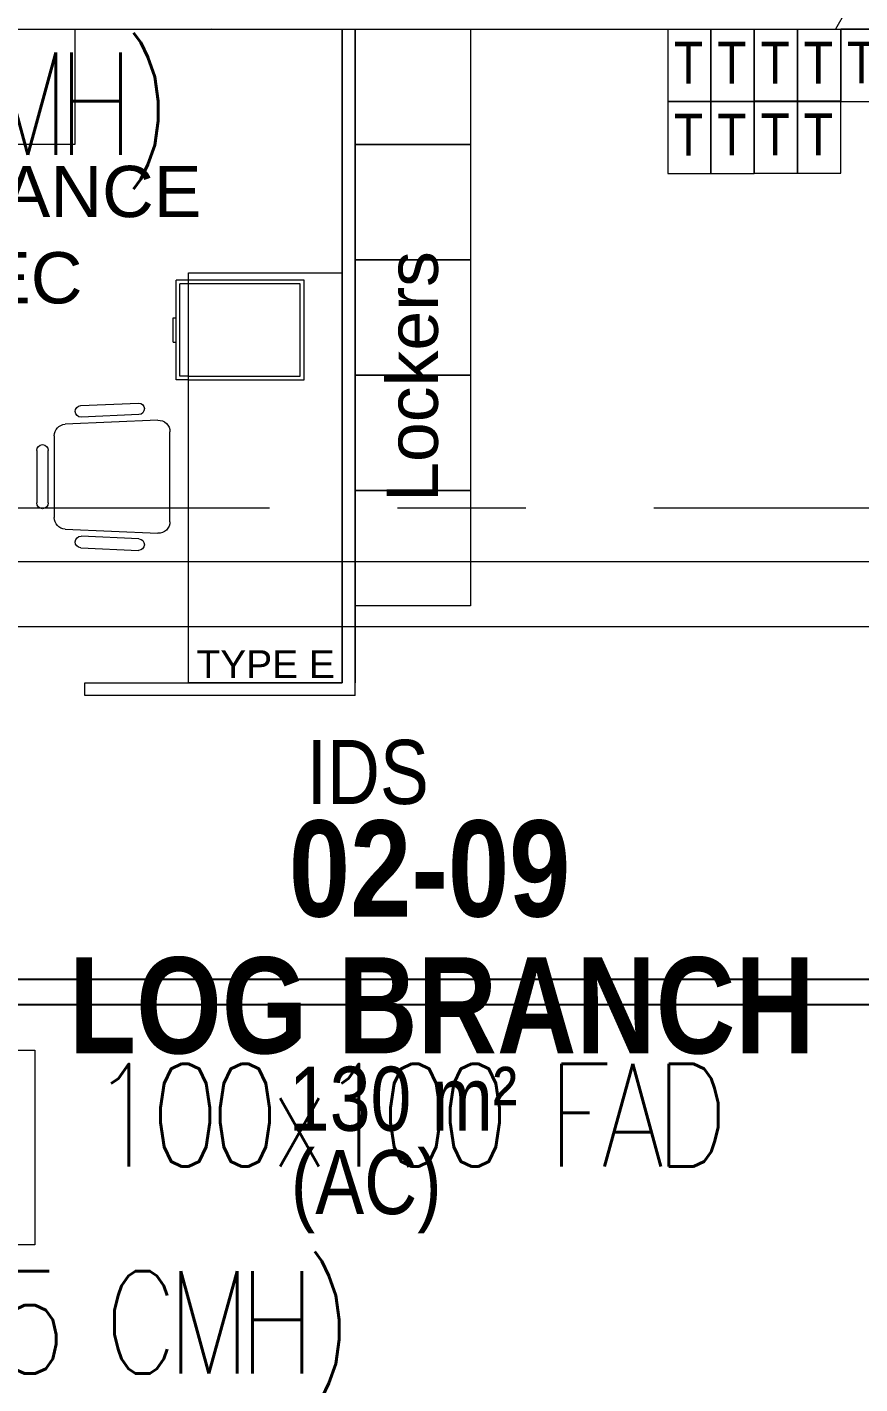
# Model space of a CAD drawing. Header units: millimetres. Extents: x 50620 to 404449, y -131543 to 97.
# Drawn here: x 357970 to 361219, y -103417 to -98123 of the extents above; entities that cross this region are included whole.
import ezdxf

# ---------------------------------------------------------------- set-up
doc = ezdxf.new("R2010")
doc.units = ezdxf.units.MM
doc.linetypes.add('IDA - Grid Line', pattern=[3500, 2000, -500, 500, -500])
for name, color, linetype, lineweight in [('1599_DB_A_BLK2_HQ_R21-2ND STOREY 20230517--$0$S-_COLN----_E', 8, 'Continuous', 9), ('1599_DB_A_BLK2_HQ_R21-3RD STOREY 230517$0$S-_COLN----_E', 8, 'Continuous', 0), ('A-_FURT----_E', 8, 'Continuous', 9), ('A-_ROOMNAME_A', 8, 'Continuous', 9), ('A-_WALLPRTN_E', 8, 'Continuous', 9), ('M-_ARCHI', 8, 'Continuous', 5), ('M-ACMV_CDP', 190, 'DRAIN_PIPE', 13), ('M-ACMV_FAD', 3, 'Continuous', 25), ('M-ACMV_REF-P', 134, '500-1-RP', 9), ('M-ACMV_REMOTE', 222, 'Continuous', 5), ('M-FA TEXT', 3, 'Continuous', 25)]:
    doc.layers.add(name, color=color, linetype=linetype, lineweight=lineweight)
doc.layers.add('S-_ANOTGRID_E-1', color=9, linetype='IDA - Grid Line', lineweight=5, true_color=0x808080)
doc.styles.add('1599_DB_A_BLK2_HQ_R21-3RD STOREY 230517$0$Arial', font='arial.ttf')
doc.styles.add('Arial', font='arial.ttf', dxfattribs={"width": 0.8, "height": 300})
doc.styles.add('Arial Narrow_2', font='ARIALN.TTF', dxfattribs={"height": 90})
doc.styles.add('Arial Narrow_4', font='ARIALN.TTF', dxfattribs={"height": 375})
doc.styles.add('Arial Narrow_B_3', font='ARIALNB.TTF', dxfattribs={"height": 450})
doc.styles.add('Arial_3', font='arial.ttf', dxfattribs={"height": 500})
doc.styles.add('ROMANS', font='romans.shx', dxfattribs={"width": 0.8})
doc.styles.get("Standard").update_dxf_attribs({"font": 'arial.ttf'})
doc.linetypes.add('500-1-RP', pattern='A,0.75,-0.5,0.75,-0.5,0.75,-0.5,0.75,-1.7,["RP",Standard,S=1,R=0,X=-1,Y=-0.5],-1.7', length=7.9)
doc.linetypes.add('DRAIN_PIPE', pattern='A,0.5,-0.2,["D",Standard,S=0.1,R=0,X=-0.1,Y=-0.05],-0.25', length=0.95)

# ---------------------------------------------------------------- blocks, each defined once
blk = doc.blocks.new('Thermostat')
at = {"color": 222, "lineweight": 0}
blk.add_lwpolyline([(817450.2, 27872.2), (817750.2, 27872.2), (817750.2, 27372.2), (817450.2, 27372.2)], close=True, dxfattribs=at)
at = {"color": 222, "lineweight": 0, "insert": (817504.1, 27787.5), "char_height": 290.6, "attachment_point": 1, "style": 'Arial Narrow_2'}
blk.add_mtext_dynamic_manual_height_columns('T', width=565.64, gutter_width=1.94, heights=[0], dxfattribs=at)
blk = doc.blocks.new('1599_DB_A_BLK2_HQ_R21-3RD STOREY 230517$0$training chair')
at = {"color": 0, "linetype": 'ByBlock', "lineweight": -2}
for p, q in [((14192.4, -28958.3), (14418.2, -28948.4)), ((14419.2, -28993.3), (14194.4, -29003.3)), ((14131.7, -29031.5), (14493.7, -29015.4)), ((14540.7, -29060.4), (14540.7, -29411.3)), ((14088.7, -29395.3), (14088.7, -29076.4)), ((14020.7, -29338.4), (14020.7, -29133.4)), ((14065.7, -29133.4), (14065.7, -29338.4)), ((14493.7, -29456.3), (14131.7, -29440.3)), ((14419.2, -29478.4), (14194.4, -29468.4)), ((14192.4, -29513.4), (14418.2, -29523.4))]:
    blk.add_line(p, q, dxfattribs=at)
for centre, radius, start, end in [((14193.4, -28980.8), 22.5, 92.5326, 272.5326), ((14418.2, -28970.9), 22.5, 272.5326, 90), ((14133.7, -29076.4), 45, 92.5326, 180), ((14495.7, -29060.4), 45, 0, 92.5326), ((14043.2, -29133.4), 22.5, 0, 180), ((14043.2, -29338.4), 22.5, 180, 0), ((14133.7, -29395.3), 45, 180, 267.4674), ((14495.7, -29411.3), 45, 267.4674, 360), ((14193.4, -29490.9), 22.5, 87.4674, 267.4674), ((14418.2, -29500.9), 22.5, 270, 87.4674)]:
    blk.add_arc(centre, radius, start, end, dxfattribs=at)
blk = doc.blocks.new('ARCHI 2ND_2024 09 11')
at = {"layer": '1599_DB_A_BLK2_HQ_R21-2ND STOREY 20230517--$0$S-_COLN----_E', "lineweight": 5}
h = blk.add_hatch(dxfattribs=at)
h.set_pattern_fill('FP_3', color=8, style=0, pattern_type=2)
h.set_pattern_definition([(6e-11, (-28420.7, -3992.17), (1016, 254), [83.82, -678.18, 83.82, -678.18, -4064]), (6e-11, (-28420.7, -3992.17), (1016, 254), [-1524, 83.82, -1440.18, 83.82, -678.18, -1778]), (6e-11, (-28420.7, -3992.17), (1016, 254), [-3810, 83.82, -424.18, 83.82, -1186.18]), (120, (-28039.7, -3865.17), (-727.9705, 752.8818), [83.82, -678.18, 83.82, -678.18, -4064]), (120, (-28039.7, -3865.17), (-727.9705, 752.8818), [-1524, 83.82, -1440.18, 83.82, -678.18, -1778]), (120, (-28039.7, -3865.17), (-727.9705, 752.8818), [-3810, 83.82, -424.18, 83.82, -1186.18]), (240, (-27912.7, -3357.17), (-288.0295, -1006.8818), [83.82, -678.18, 83.82, -678.18, -4064]), (240, (-27912.7, -3357.17), (-288.0295, -1006.8818), [-1524, 83.82, -1440.18, 83.82, -678.18, -1778]), (240, (-27912.7, -3357.17), (-288.0295, -1006.8818), [-3810, 83.82, -424.18, 83.82, -1186.18])])
h.paths.add_polyline_path([(-23450, -70133.3), (-23450, -70033.3), (-34350, -70033.3), (-34350, -70133.3), (-25861.6, -70133.3)], flags=0)
at = {"color": 8, "lineweight": 5}
for p, q in [((-26436.6, -71501.7), (-26436.6, -71111.7)), ((-26436.6, -71501.7), (-26436.6, -71111.7)), ((-25937.1, -71111.7), (-26436.6, -71111.7)), ((-26436.6, -71501.7), (-26436.6, -71111.7)), ((-26436.6, -71501.7), (-26436.6, -71111.7)), ((-25937.1, -71111.7), (-26436.6, -71111.7)), ((-26421.6, -71486.7), (-26421.6, -71126.7)), ((-25952.1, -71126.7), (-26421.6, -71126.7)), ((-26421.6, -71486.7), (-26421.6, -71126.7)), ((-25952.1, -71126.7), (-26421.6, -71126.7)), ((-25952.1, -71486.7), (-25952.1, -71126.7)), ((-25952.1, -71486.7), (-25952.1, -71126.7)), ((-25937.1, -71501.7), (-25937.1, -71111.7)), ((-25937.1, -71501.7), (-25937.1, -71111.7)), ((-26447.5, -71258.7), (-26436.6, -71258.7)), ((-26447.5, -71354.7), (-26447.5, -71258.7)), ((-26447.5, -71258.7), (-26436.6, -71258.7)), ((-26447.5, -71354.7), (-26447.5, -71258.7)), ((-26447.5, -71354.7), (-26436.6, -71354.7)), ((-26447.5, -71354.7), (-26436.6, -71354.7)), ((-26386.6, -71501.7), (-26436.6, -71501.7)), ((-26386.6, -71501.7), (-26436.6, -71501.7)), ((-26386.6, -71486.7), (-26421.6, -71486.7)), ((-26386.6, -71486.7), (-26421.6, -71486.7)), ((-26386.6, -71486.7), (-25952.1, -71486.7)), ((-26386.6, -71486.7), (-25952.1, -71486.7)), ((-26386.6, -71501.7), (-25937.1, -71501.7)), ((-26386.6, -71501.7), (-25937.1, -71501.7))]:
    blk.add_line(p, q, dxfattribs=at)
at = {"layer": '1599_DB_A_BLK2_HQ_R21-2ND STOREY 20230517--$0$S-_COLN----_E', "color": 8, "lineweight": 5}
blk.add_line((-34350, -70133.3), (-23250, -70133.3), dxfattribs=at)
at = {"layer": '1599_DB_A_BLK2_HQ_R21-3RD STOREY 230517$0$S-_COLN----_E', "color": 8, "lineweight": 5}
for points in [[(-25738, -70133.3), (-25288, -70133.3), (-25288, -70583.3), (-25738, -70583.3)], [(-25738, -70583.3), (-25288, -70583.3), (-25288, -71033.3), (-25738, -71033.3)], [(-25738, -71033.3), (-25288, -71033.3), (-25288, -71483.3), (-25738, -71483.3)], [(-26388, -71083.3), (-25788, -71083.3), (-25788, -72683.3), (-26388, -72683.3), (-26388, -72083.3), (-26388, -72083.3)], [(-26388, -71083.3), (-25788, -71083.3), (-25788, -72683.3), (-26388, -72683.3), (-26388, -72083.3), (-26388, -72083.3)], [(-25738, -71483.3), (-25288, -71483.3), (-25288, -71933.3), (-25738, -71933.3)], [(-25738, -71933.3), (-25288, -71933.3), (-25288, -72383.3), (-25738, -72383.3)]]:
    blk.add_lwpolyline(points, close=True, dxfattribs=at)
at = {"layer": 'A-_FURT----_E', "color": 8, "lineweight": 5}
for points in [[(-27591, -70583.3), (-27591, -70133.3), (-26831, -70133.3), (-26831, -70583.3)], [(-27591, -70583.3), (-27591, -70133.3), (-26831, -70133.3), (-26831, -70583.3)], [(-26987.5, -74877), (-27437.5, -74877), (-27437.5, -74117), (-26987.5, -74117)]]:
    blk.add_lwpolyline(points, close=True, dxfattribs=at)
at = {"layer": 'A-_WALLPRTN_E', "color": 8, "lineweight": 5}
for p, q in [((-25788, -72683.3), (-25788, -70133.3)), ((-25788, -70133.3), (-25788, -72683.3)), ((-25788, -72683.3), (-25788, -70133.3)), ((-25788, -70133.3), (-25788, -72683.3)), ((-25738, -70133.3), (-25738, -72683.3)), ((-25738, -72733.3), (-25738, -70133.3)), ((-25738, -70133.3), (-25738, -72683.3)), ((-25738, -72733.3), (-25738, -70133.3)), ((-26793, -72733.3), (-26793, -72683.3)), ((-26793, -72683.3), (-25788, -72683.3)), ((-26793, -72733.3), (-26793, -72683.3)), ((-26793, -72683.3), (-25788, -72683.3)), ((-25738, -72733.3), (-26793, -72733.3)), ((-25738, -72733.3), (-26793, -72733.3))]:
    blk.add_line(p, q, dxfattribs=at)
at = {"layer": 'S-_ANOTGRID_E-1', "color": 8, "lineweight": 5}
blk.add_line((-38572.1, -72000), (17962.1, -72000), dxfattribs=at)
at = {"layer": '1599_DB_A_BLK2_HQ_R21-3RD STOREY 230517$0$S-_COLN----_E', "color": 8, "lineweight": 5, "xscale": -1, "rotation": 180}
blk.add_blockref('1599_DB_A_BLK2_HQ_R21-3RD STOREY 230517$0$training chair', (-41000.9, -101115), dxfattribs=at)
blk.add_blockref('1599_DB_A_BLK2_HQ_R21-3RD STOREY 230517$0$training chair', (-41000.9, -101115), dxfattribs=at)
at = {"color": 8, "lineweight": 5, "style": 'Arial_3'}
for s, p in [('FINANCE', (-27563.4, -70866.2)), ('EXEC', (-27562.6, -71202.9))]:
    blk.add_text(s, height=200, dxfattribs=at).set_placement(p)
at = {"layer": '1599_DB_A_BLK2_HQ_R21-3RD STOREY 230517$0$S-_COLN----_E', "color": 8, "lineweight": 5, "insert": (-25614.6, -71488.2), "char_height": 200, "width": 2286.957, "attachment_point": 2, "rotation": 90, "style": '1599_DB_A_BLK2_HQ_R21-3RD STOREY 230517$0$Arial'}
blk.add_mtext('Lockers', dxfattribs=at)
at = {"layer": 'A-_ROOMNAME_A', "color": 8, "lineweight": 5, "attachment_point": 1}
for s, insert, char_height, width, style in [('IDS', (-25927.2, -72906.2), 250, 1843.881, 'Arial Narrow_2'), ('02-09', (-25996.3, -73220.5), 375, 1563.291, 'Arial Narrow_B_3'), ('LOG BRANCH', (-26854.6, -73754.4), 375, 3468.063, 'Arial Narrow_B_3'), ('130 m²', (-25996.1, -74181.4), 250, 1362.869, 'Arial Narrow_4'), ('(AC)', (-25988.7, -74506.7), 250, 1102.32, 'Arial Narrow_4')]:
    blk.add_mtext(s, dxfattribs=dict(at, insert=insert, char_height=char_height, width=width, style=style))
at = {"layer": 'A-_WALLPRTN_E', "color": 8, "lineweight": 5, "insert": (-25816.6, -72556.2), "char_height": 108.74, "attachment_point": 3, "style": 'Arial_3'}
blk.add_mtext_dynamic_manual_height_columns('TYPE E', width=708.533, gutter_width=0.483, heights=[0], dxfattribs=at)
blk.add_mtext_dynamic_manual_height_columns('TYPE E', width=708.533, gutter_width=0.483, heights=[0], dxfattribs=at)

msp = doc.modelspace()

# ---------------------------------------------------------------- block references
at = {"layer": 'M-_ARCHI', "lineweight": 5, "extrusion": (0.000419962, 1.0854e-05, 1), "rotation": 359.9999887056363}
msp.add_blockref('ARCHI 2ND_2024 09 11', (384987.1, -27998.1, 422.1), dxfattribs=at)

# ---------------------------------------------------------------- next in the draw order: linework, layer by layer
at = {"layer": 'M-ACMV_CDP', "ltscale": 2.5}
msp.add_line((357545.3, -100208.7), (362593, -100208.7), dxfattribs=at)
at = {"layer": 'M-ACMV_FAD'}
for p, q in [((356903.5, -101837.7, -1.1), (361916.5, -101837.7, -1.1)), ((361916.5, -101937.7, -1.1), (356903.5, -101937.7, -1.1))]:
    msp.add_line(p, q, dxfattribs=at)
at = {"layer": 'M-ACMV_REF-P', "color": 219, "ltscale": 0.25, "true_color": 0x642165}
msp.add_line((357645.3, -100461.4), (362171, -100461.4), dxfattribs=at)

# ---------------------------------------------------------------- next in the draw order: block references
at = {"layer": 'M-ACMV_REMOTE', "lineweight": 5, "xscale": -0.5625, "yscale": 0.5625, "zscale": 0.5625}
for p in [(820454, -113810.1), (820622.7, -113810.1), (820791.5, -113810.1), (820960.2, -113810.1), (821129, -113809.5), (820454, -114091.3, 150.4), (820622.7, -114090.7, 150.4), (820791.5, -114090.1, 150.4), (820960.2, -114089.6, 150.4)]:
    msp.add_blockref('Thermostat', p, dxfattribs=at)

# ---------------------------------------------------------------- next in the draw order: texts
at = {"layer": 'M-FA TEXT', "char_height": 400, "attachment_point": 7, "line_spacing_factor": 0.8, "style": 'ROMANS'}
for s, insert, width in [('{\\T0.8;FA(65 CMH)}', (356327.5, -98754.7, 0.1), 2347.369), ('{\\Fsimplex|c0;\\T0.8;FA(65 CMH)}', (357034, -103510.2, -0.2), 2511.354)]:
    msp.add_mtext(s, dxfattribs=dict(at, insert=insert, width=width))
at = {"layer": 'M-FA TEXT', "linetype": 'Continuous', "insert": (358215.9, -102568.5, -277), "char_height": 400, "width": 2637.433, "attachment_point": 7, "line_spacing_factor": 0.8, "style": 'Arial'}
msp.add_mtext('{\\Fsimplex|c0;\\T0.8;100x100 FAD }', dxfattribs=at)

doc.saveas('drawing.dxf')
